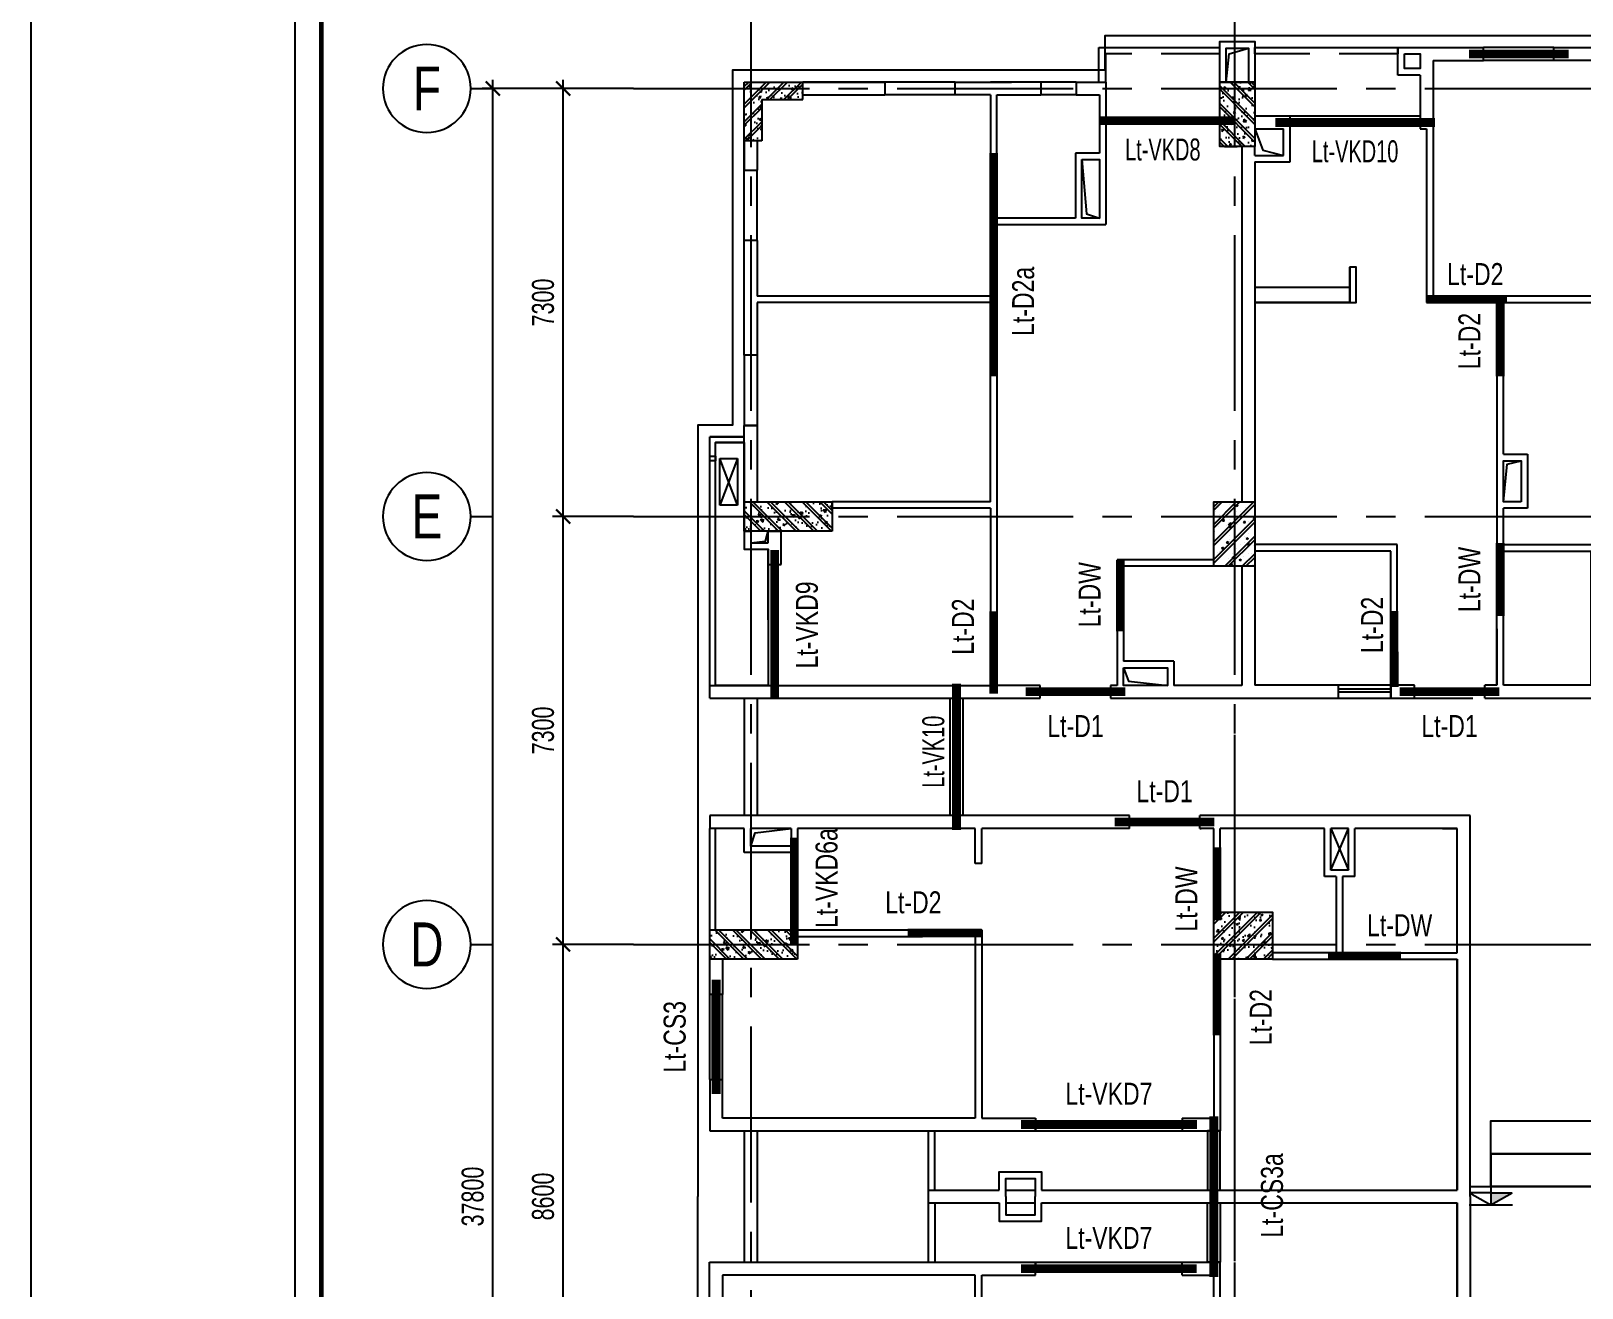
# Model space of a CAD drawing. Header units: millimetres. Extents: x 0 to 132458, y 0 to 365310.
# Drawn here: x 0 to 26457, y 138087 to 159528 of the extents above; entities that cross this region are included whole.
import ezdxf
from ezdxf.enums import TextEntityAlignment as Align

# ---------------------------------------------------------------- set-up
doc = ezdxf.new("R2010")
doc.units = ezdxf.units.MM
doc.header["$LTSCALE"] = 400
doc.header["$PDSIZE"] = -2
doc.linetypes.add('CENTER2', pattern=[1.125, 0.75, -0.125, 0.125, -0.125])
doc.linetypes.add('HIDDEN', pattern=[0.375, 0.25, -0.125])
doc.layers.get('0').update_dxf_attribs({"lineweight": 5})
doc.layers.get('Defpoints').update_dxf_attribs({"color": 2})
doc.layers.add('02.CDC.DIM', color=1, linetype='Continuous', lineweight=20)
for name, color, linetype in [('CDC-KHUNGTEN', 9, 'Continuous'), ('CDC.01.AXIS', 160, 'CENTER2'), ('CDC.02.DIM', 1, 'Continuous'), ('CDC.03.BORDER', 3, 'Continuous'), ('CDC.04.HIDDEN', 8, 'HIDDEN'), ('CDC.06.TEXT', 2, 'Continuous'), ('CDC.09.COLUMN', 4, 'Continuous'), ('CDC.10.HATCH', 9, 'Continuous'), ('CDC.11.NOTE', 8, 'Continuous'), ('CDC.12.PILE', 7, 'Continuous'), ('KCS_LANH_TO', 3, 'Continuous')]:
    doc.layers.add(name, color=color, linetype=linetype)
doc.styles.add('BIGTEXT', font='arial.ttf', dxfattribs={"width": 0.8})
doc.styles.add('KCS_SMTEXT', font='arial.ttf', dxfattribs={"width": 0.7})
doc.dimstyles.new('KCS_DIM150', dxfattribs={"dimscale": 150, "dimtxt": 2.5, "dimasz": 1.6, "dimexe": 1.2, "dimexo": 0, "dimgap": 1, "dimtad": 1, "dimdec": 0, "dimzin": 0, "dimdsep": 46, "dimtxsty": 'KCS_SMTEXT', "dimblk": 'ARCHTICK', "dimcen": 0, "dimdle": 1, "dimclrd": 256, "dimclre": 256, "dimclrt": 2, "dimadec": 0, "dimazin": 0, "dimtfac": 1, "dimtdec": 0, "dimtix": 1, "dimtmove": 2, "dimatfit": 3, "dimfxl": 1, "dimtolj": 1, "dimtzin": 0, "dimarcsym": 0})

# ---------------------------------------------------------------- blocks, each defined once
blk = doc.blocks.new('c1')
at = {"layer": 'CDC.10.HATCH'}
h = blk.add_hatch(dxfattribs=at)
h.set_pattern_fill('CHAU-01', color=256, scale=50, angle=270, style=0, pattern_type=2)
h.set_pattern_definition([(320, (0, 0), (-31.376067, -358.63009), [37.5, -412.5]), (265, (0, 0), (376.09607, 69.37567), [30, -330]), (10.4514, (-2.6, -29.9), (344.71977, -289.25469), [31.870095, -350.571056]), (316.1842, (100, -2e-14), (-82.75951, -533.62052), [56.25, -618.75]), (6.6356, (93.1, -44.47), (487.05894, -467.33135), [47.80514, -525.8565]), (261.1842, (100, -2e-14), (487.0593, -467.33097), [45, -495]), (291, (75, -50), (-201.309445, -298.453526), [37.5, -412.5]), (236, (75, -50), (362.57502, -121.657666), [30, -330]), (341.4514, (58.22, -74.87), (161.26525, -420.111314), [31.870095, -350.571056]), (307.5, (0, 0), (166.446927, -6.079928), [0, -326, 0, -335, 0, -331.25]), (277.5, (0, 0), (197.205856, -131.534769), [0, -191, 0, -318.5, 0, -126.25]), (237.5, (2e-14, 111.5), (-11.277436, -266.911218), [0, -125, 0, -390, 0, -517.5]), (227.5, (3e-14, 161.5), (50.05249, -291.593085), [0, -162.5, 0, -259, 0, -367.5]), (315, (0, 0), (150.26019, 150.26019), []), (315, (61.25, -1e-14), (150.26019, 150.26019), [])])
h.paths.add_polyline_path([(1749356, 307321), (1748756, 307321), (1748756, 306221), (1749356, 306221)])
at = {"layer": 'CDC.09.COLUMN', "ltscale": 2000, "elevation": 0}
blk.add_lwpolyline([(1749356, 307321), (1749356, 306221), (1748756, 306221), (1748756, 307321)], close=True, dxfattribs=at)
blk = doc.blocks.new('TANG DH')
at = {"layer": 'CDC.10.HATCH'}
h = blk.add_hatch(dxfattribs=at)
h.set_pattern_fill('CHAU-01', color=256, scale=50, style=0, pattern_type=2)
h.set_pattern_definition([(50, (-5e-10, -1e-10), (358.63009, -31.376067), [37.5, -412.5]), (355, (-5e-10, -1e-10), (-69.37567, 376.09607), [30, -330]), (100.4514, (29.9, -2.6), (289.25469, 344.71977), [31.870095, -350.571056]), (46.1842, (-5e-10, 100), (533.62052, -82.75951), [56.25, -618.75]), (96.6356, (44.47, 93.1), (467.33135, 487.05894), [47.80514, -525.8565]), (351.1842, (-5e-10, 100), (467.33097, 487.0593), [45, -495]), (21, (50, 75), (298.453526, -201.309445), [37.5, -412.5]), (326, (50, 75), (121.657666, 362.57502), [30, -330]), (71.4514, (74.87, 58.22), (420.111314, 161.26525), [31.870095, -350.571056]), (37.5, (-5e-10, -1e-10), (6.079928, 166.446927), [0, -326, 0, -335, 0, -331.25]), (7.5, (-5e-10, -1e-10), (131.534769, 197.205856), [0, -191, 0, -318.5, 0, -126.25]), (327.5, (-111.5, -1e-10), (266.911218, -11.277436), [0, -125, 0, -390, 0, -517.5]), (317.5, (-161.5, -1e-10), (291.593085, 50.05249), [0, -162.5, 0, -259, 0, -367.5]), (45, (-5e-10, -1e-10), (-150.26019, 150.26019), []), (45, (-5e-10, 61.25), (-150.26019, 150.26019), [])])
h.paths.add_polyline_path([(1739263, 299860), (1739963, 299860), (1739963, 300050), (1739073, 300050), (1739073, 299160), (1739263, 299160)])
h.paths.add_polyline_path([(1739073, 300050), (1738963, 300050), (1738963, 299160), (1739073, 299160)])
h.paths.add_polyline_path([(1739073, 300160), (1738963, 300160), (1738963, 300050), (1739073, 300050)])
h.paths.add_polyline_path([(1739963, 300160), (1739073, 300160), (1739073, 300050), (1739963, 300050)])
h = blk.add_hatch(dxfattribs=at)
h.set_pattern_fill('CHAU-01', color=256, scale=50, style=0, pattern_type=2)
h.set_pattern_definition([(310, (-5e-10, 562300.72), (358.63009, 31.376067), [37.5, -412.5]), (5, (-5e-10, 562300.72), (-69.37567, -376.09607), [30, -330]), (259.5486, (29.9, 562303.34), (289.25469, -344.71977), [31.870095, -350.571056]), (313.8158, (-5e-10, 562200.7), (533.62052, 82.75951), [56.25, -618.75]), (263.3644, (44.47, 562207.6), (467.33135, -487.05894), [47.80514, -525.8565]), (8.8158, (-5e-10, 562200.7), (467.33097, -487.0593), [45, -495]), (339, (50, 562225.72), (298.453526, 201.309445), [37.5, -412.5]), (34, (50, 562225.72), (121.657666, -362.57502), [30, -330]), (288.5486, (74.87, 562242.5), (420.111314, -161.26525), [31.870095, -350.571056]), (322.5, (-5e-10, 562300.72), (6.079928, -166.446927), [0, -326, 0, -335, 0, -331.25]), (352.5, (-5e-10, 562300.72), (131.534769, -197.205856), [0, -191, 0, -318.5, 0, -126.25]), (32.5, (-111.5, 562300.72), (266.911218, 11.277436), [0, -125, 0, -390, 0, -517.5]), (42.5, (-161.5, 562300.72), (291.593085, -50.05249), [0, -162.5, 0, -259, 0, -367.5]), (315, (-5e-10, 562300.72), (-150.26019, -150.26019), []), (315, (-5e-10, 562239.47), (-150.26019, -150.26019), [])])
h.paths.add_polyline_path([(1739073, 292501), (1738963, 292501), (1738963, 292750), (1739073, 292750)])
h.paths.add_polyline_path([(1739073, 292750), (1738963, 292750), (1738963, 293000), (1739073, 293000)])
h.paths.add_polyline_path([(1740463, 292750), (1739073, 292750), (1739073, 293000), (1740463, 293000)])
h.paths.add_polyline_path([(1740463, 292501), (1739073, 292501), (1739073, 292750), (1740463, 292750)])
h = blk.add_hatch(dxfattribs=at)
h.set_pattern_fill('CHAU-01', color=256, scale=50, style=0, pattern_type=2)
h.set_pattern_definition([(50, (300, -1e-10), (358.63009, -31.376067), [37.5, -412.5]), (355, (300, -1e-10), (-69.37567, 376.09607), [30, -330]), (100.4514, (329.9, -2.6), (289.25469, 344.71977), [31.870095, -350.571056]), (46.1842, (300, 100), (533.62052, -82.75951), [56.25, -618.75]), (96.6356, (344.47, 93.1), (467.33135, 487.05894), [47.80514, -525.8565]), (351.1842, (300, 100), (467.33097, 487.0593), [45, -495]), (21, (350, 75), (298.453526, -201.309445), [37.5, -412.5]), (326, (350, 75), (121.657666, 362.57502), [30, -330]), (71.4514, (374.87, 58.22), (420.111314, 161.26525), [31.870095, -350.571056]), (37.5, (300, -1e-10), (6.079928, 166.446927), [0, -326, 0, -335, 0, -331.25]), (7.5, (300, -1e-10), (131.534769, 197.205856), [0, -191, 0, -318.5, 0, -126.25]), (327.5, (188.5, -1e-10), (266.911218, -11.277436), [0, -125, 0, -390, 0, -517.5]), (317.5, (138.5, -1e-10), (291.593085, 50.05249), [0, -162.5, 0, -259, 0, -367.5]), (45, (300, -1e-10), (-150.26019, 150.26019), []), (45, (300, 61.25), (-150.26019, 150.26019), [])])
h.paths.add_polyline_path([(1747973, 285450), (1747358, 285450), (1747358, 285200), (1747973, 285200)])
h.paths.add_polyline_path([(1747358, 285450), (1746973, 285450), (1746973, 285200), (1747358, 285200)])
h.paths.add_polyline_path([(1747358, 286000), (1746973, 286000), (1746973, 285450), (1747358, 285450)])
h.paths.add_polyline_path([(1747973, 286000), (1747358, 286000), (1747358, 285450), (1747973, 285450)])
h = blk.add_hatch(dxfattribs=at)
h.set_pattern_fill('CHAU-01', color=256, scale=50, style=0, pattern_type=2)
h.set_pattern_definition([(310, (-590.04, 555000.72), (358.63009, 31.376067), [37.5, -412.5]), (5, (-590.04, 555000.72), (-69.37567, -376.09607), [30, -330]), (259.5486, (-560.16, 555003.34), (289.25469, -344.71977), [31.870095, -350.571056]), (313.8158, (-590.04, 554900.7), (533.62052, 82.75951), [56.25, -618.75]), (263.3644, (-545.57, 554907.6), (467.33135, -487.05894), [47.80514, -525.8565]), (8.8158, (-590.04, 554900.7), (467.33097, -487.0593), [45, -495]), (339, (-540.04, 554925.72), (298.453526, 201.309445), [37.5, -412.5]), (34, (-540.04, 554925.72), (121.657666, -362.57502), [30, -330]), (288.5486, (-515.17, 554942.5), (420.111314, -161.26525), [31.870095, -350.571056]), (322.5, (-590.04, 555000.72), (6.079928, -166.446927), [0, -326, 0, -335, 0, -331.25]), (352.5, (-590.04, 555000.72), (131.534769, -197.205856), [0, -191, 0, -318.5, 0, -126.25]), (32.5, (-701.54, 555000.72), (266.911218, 11.277436), [0, -125, 0, -390, 0, -517.5]), (42.5, (-751.54, 555000.72), (291.593085, -50.05249), [0, -162.5, 0, -259, 0, -367.5]), (315, (-590.04, 555000.72), (-150.26019, -150.26019), []), (315, (-590.04, 554939.47), (-150.26019, -150.26019), [])])
h.paths.add_polyline_path([(1738483, 285201), (1738373, 285201), (1738373, 285450), (1738483, 285450)])
h.paths.add_polyline_path([(1738483, 285450), (1738373, 285450), (1738373, 285700), (1738483, 285700)])
h.paths.add_polyline_path([(1739873, 285450), (1738483, 285450), (1738483, 285700), (1739873, 285700)])
h.paths.add_polyline_path([(1739873, 285201), (1738483, 285201), (1738483, 285450), (1739873, 285450)])
at = {"layer": 'CDC.09.COLUMN', "ltscale": 2000}
for p, q in [((1738963, 299160), (1738963, 300160)), ((1738963, 300160), (1739963, 300160)), ((1739963, 299860), (1739963, 300160)), ((1739263, 299860), (1739263, 299160)), ((1739263, 299860), (1739963, 299860)), ((1739263, 299160), (1738963, 299160))]:
    blk.add_line(p, q, dxfattribs=at)
for points in [[(1740463, 292501), (1738963, 292501), (1738963, 293000), (1740463, 293000)], [(1747672, 293000), (1747672, 291900), (1746972, 291900), (1746972, 293000)], [(1747973, 285200), (1746973, 285200), (1746973, 286000), (1747973, 286000)], [(1739873, 285200), (1738373, 285200), (1738373, 285700), (1739873, 285700)]]:
    blk.add_lwpolyline(points, close=True, dxfattribs=at)
at = {"layer": 'CDC.10.HATCH'}
for p, q in [((1746972, 292856), (1747117, 293000)), ((1746972, 292555), (1747418, 293000)), ((1746972, 292917), (1747056, 293000)), ((1746972, 292616), (1747356, 293000)), ((1746972, 292316), (1747657, 293000)), ((1746972, 292255), (1747672, 292955)), ((1747005, 292997), (1747005, 292997)), ((1747005, 292932), (1747005, 292932)), ((1747059, 292910), (1747059, 292910)), ((1747247, 292950), (1747247, 292950)), ((1747321, 292974), (1747321, 292974)), ((1747326, 292898), (1747326, 292898)), ((1747347, 292937), (1747382, 292950)), ((1747347, 292937), (1747372, 292920)), ((1747372, 292919), (1747383, 292949)), ((1747446, 292991), (1747446, 292991)), ((1747512, 292900), (1747512, 292900)), ((1747539, 293000), (1747539, 293000)), ((1747593, 292887), (1747593, 292887)), ((1747658, 292890), (1747658, 292890)), ((1746972, 292015), (1747672, 292715)), ((1746972, 291954), (1747672, 292654)), ((1746993, 292664), (1746993, 292664)), ((1746999, 292831), (1746999, 292831)), ((1747075, 292790), (1747075, 292790)), ((1747119, 292676), (1747143, 292705)), ((1747119, 292676), (1747149, 292674)), ((1747149, 292672), (1747143, 292704)), ((1747164, 292843), (1747164, 292843)), ((1747189, 292777), (1747189, 292777)), ((1747222, 292608), (1747261, 292649)), ((1747226, 292644), (1747226, 292644)), ((1747246, 292696), (1747246, 292696)), ((1747252, 292863), (1747252, 292863)), ((1747266, 292600), (1747261, 292647)), ((1747266, 292615), (1747266, 292615)), ((1747314, 292793), (1747314, 292793)), ((1747367, 292840), (1747367, 292840)), ((1747372, 292621), (1747372, 292621)), ((1747431, 292831), (1747431, 292831)), ((1747477, 292645), (1747501, 292674)), ((1747477, 292645), (1747507, 292642)), ((1747493, 292633), (1747493, 292633)), ((1747507, 292641), (1747502, 292672)), ((1747504, 292818), (1747504, 292818)), ((1747505, 292734), (1747505, 292734)), ((1747558, 292665), (1747558, 292665)), ((1747646, 292735), (1747672, 292746)), ((1747646, 292735), (1747671, 292719)), ((1747671, 292717), (1747672, 292722)), ((1746975, 292565), (1746975, 292565)), ((1746987, 292498), (1746987, 292498)), ((1747051, 292399), (1747051, 292399)), ((1747058, 292580), (1747058, 292580)), ((1747129, 292389), (1747129, 292389)), ((1747158, 291900), (1747672, 292415)), ((1747183, 292596), (1747183, 292596)), ((1747219, 291900), (1747672, 292354)), ((1747222, 292608), (1747266, 292601)), ((1747226, 292574), (1747261, 292588)), ((1747226, 292574), (1747251, 292557)), ((1747234, 292364), (1747234, 292364)), ((1747240, 292530), (1747240, 292530)), ((1747241, 292424), (1747241, 292424)), ((1747251, 292556), (1747261, 292586)), ((1747396, 292377), (1747396, 292377)), ((1747493, 292401), (1747493, 292401)), ((1747499, 292568), (1747499, 292568)), ((1747524, 292373), (1747559, 292386)), ((1747524, 292373), (1747549, 292356)), ((1747537, 292367), (1747537, 292367)), ((1747549, 292355), (1747559, 292385)), ((1747556, 292465), (1747556, 292465)), ((1747663, 292366), (1747663, 292366)), ((1746975, 292165), (1746975, 292165)), ((1746981, 292332), (1746981, 292332)), ((1747029, 292135), (1747029, 292135)), ((1747074, 292157), (1747074, 292157)), ((1747104, 292212), (1747139, 292225)), ((1747104, 292212), (1747129, 292195)), ((1747109, 292227), (1747109, 292227)), ((1747129, 292193), (1747139, 292224)), ((1747188, 292300), (1747212, 292329)), ((1747188, 292300), (1747218, 292298)), ((1747218, 292296), (1747212, 292327)), ((1747228, 292197), (1747228, 292197)), ((1747234, 292322), (1747234, 292322)), ((1747246, 292317), (1747246, 292317)), ((1747296, 292123), (1747296, 292123)), ((1747365, 292207), (1747365, 292207)), ((1747418, 292087), (1747418, 292087)), ((1747425, 292268), (1747425, 292268)), ((1747458, 291900), (1747672, 292114)), ((1747487, 292235), (1747487, 292235)), ((1747501, 292310), (1747501, 292310)), ((1747547, 292269), (1747571, 292297)), ((1747547, 292269), (1747577, 292266)), ((1747550, 292285), (1747550, 292285)), ((1747563, 292112), (1747563, 292112)), ((1747577, 292265), (1747571, 292296)), ((1747608, 292112), (1747608, 292112)), ((1747657, 292257), (1747657, 292257)), ((1746973, 291932), (1746973, 291932)), ((1746977, 292029), (1746977, 292029)), ((1747221, 292031), (1747221, 292031)), ((1747257, 291924), (1747282, 291953)), ((1747257, 291924), (1747287, 291921)), ((1747265, 291982), (1747265, 291982)), ((1747288, 291920), (1747282, 291951)), ((1747288, 292038), (1747327, 292079)), ((1747288, 292038), (1747332, 292031)), ((1747293, 292071), (1747293, 292071)), ((1747333, 292030), (1747327, 292078)), ((1747402, 292010), (1747437, 292024)), ((1747402, 292010), (1747427, 291993)), ((1747428, 291992), (1747438, 292022)), ((1747475, 291902), (1747475, 291902)), ((1747476, 291915), (1747476, 291915)), ((1747481, 292068), (1747481, 292068)), ((1747520, 291900), (1747672, 292053)), ((1747556, 292032), (1747556, 292032)), ((1747623, 291900), (1747640, 291921)), ((1747644, 291900), (1747640, 291920))]:
    blk.add_line(p, q, dxfattribs=at)
blk.add_blockref('c1', (-1683, -7161), dxfattribs=at)
blk = doc.blocks.new('cot dh')
at = {"layer": 'CDC.01.AXIS'}
blk.add_hatch(color=256, dxfattribs=at).paths.add_polyline_path([(5415882, 568534), (5415882, 568329), (5416246, 568534)])
at = {"layer": 'CDC.03.BORDER'}
for p, q in [((5415882, 569202), (5415882, 568534)), ((5415512, 568641), (5417919, 568641)), ((5415512, 568329), (5416250, 568329)), ((5415882, 568534), (5415518, 568534)), ((5415518, 568534), (5415882, 568329)), ((5415882, 568534), (5416246, 568534)), ((5415882, 568329), (5416246, 568534)), ((5415882, 568534), (5415882, 568329))]:
    blk.add_line(p, q, dxfattribs=at)
for points in [[(5417919, 569202), (5415882, 569202), (5415882, 569764), (5417919, 569764)], [(5417919, 568641), (5415882, 568641), (5415882, 569202), (5417919, 569202)]]:
    blk.add_lwpolyline(points, close=True, dxfattribs=at)
blk = doc.blocks.new('gtr')
at = {"ltscale": 10}
for points in [[(5360210, 783951), (5360430, 783951), (5360430, 784961), (5360210, 784961)], [(5360210, 783951), (5360430, 783951), (5360430, 784961), (5360210, 784961)], [(5360320, 783951), (5360366, 783951), (5360366, 784961), (5360320, 784961)]]:
    blk.add_lwpolyline(points, close=True, dxfattribs=at)
at = {"layer": 'CDC.03.BORDER', "ltscale": 10}
for p, q in [((5358880, 790341), (5351720, 790341)), ((5351720, 790341), (5351720, 790121)), ((5358880, 790121), (5358880, 790341)), ((5360080, 790121), (5360080, 790341)), ((5364690, 790341), (5360080, 790341)), ((5360080, 790121), (5360080, 790341)), ((5364690, 783841), (5364690, 790341)), ((5352310, 790121), (5351720, 790121)), ((5352310, 789711), (5352310, 790121)), ((5353110, 790121), (5352420, 790121)), ((5352420, 789821), (5352420, 790121)), ((5353110, 790121), (5353110, 789821)), ((5356250, 790121), (5353220, 790121)), ((5353220, 790121), (5353220, 789711)), ((5356250, 790121), (5356070, 790121)), ((5356250, 789521), (5356250, 790121)), ((5358880, 790121), (5356360, 790121)), ((5356360, 789521), (5356360, 790121)), ((5356360, 789521), (5356360, 790121)), ((5358880, 790121), (5358650, 790121)), ((5360320, 790121), (5360080, 790121)), ((5360080, 790121), (5360104, 790121)), ((5360320, 789551), (5360320, 790121)), ((5360430, 789551), (5360430, 790121)), ((5362208, 790121), (5360430, 790121)), ((5360430, 789631), (5360430, 790121)), ((5362208, 790121), (5361420, 790121)), ((5362208, 789301), (5362208, 790121)), ((5362618, 790121), (5362318, 790121)), ((5362618, 790121), (5362318, 790121)), ((5362318, 789411), (5362318, 790121)), ((5362618, 789411), (5362618, 790121)), ((5364470, 790121), (5362727, 790121)), ((5362728, 789301), (5362728, 790121)), ((5364470, 790121), (5364220, 790121)), ((5364220, 790121), (5364470, 790121)), ((5364470, 789891), (5364470, 790121)), ((5364470, 788001), (5364470, 790121)), ((5353110, 789821), (5352420, 789821)), ((5353220, 789711), (5352310, 789711)), ((5356360, 789521), (5356250, 789521)), ((5360430, 789551), (5360320, 789551)), ((5362618, 789411), (5362618, 789721)), ((5362405, 789301), (5362208, 789301)), ((5362618, 789411), (5362318, 789411)), ((5362405, 789301), (5362405, 788001)), ((5362728, 789301), (5362515, 789301)), ((5362515, 789301), (5362515, 787891)), ((5364470, 788001), (5364470, 789221)), ((5353220, 788391), (5355349, 788391)), ((5353220, 788281), (5353220, 788391)), ((5353220, 788281), (5355349, 788281)), ((5355349, 788281), (5355349, 788391)), ((5356249, 788391), (5356360, 788391)), ((5356249, 788273), (5356249, 788391)), ((5356250, 788281), (5356250, 785181)), ((5356360, 788391), (5356360, 785181)), ((5351720, 787291), (5351720, 787891)), ((5351940, 787891), (5351940, 787291)), ((5362405, 788001), (5361320, 788001)), ((5361320, 787891), (5362515, 787891)), ((5363265, 788001), (5364470, 788001)), ((5363265, 788001), (5363265, 787891)), ((5363265, 787891), (5364470, 787891)), ((5364470, 783951), (5364470, 787891)), ((5364470, 787891), (5364470, 783951)), ((5364470, 787883), (5364470, 783951)), ((5364470, 783951), (5364470, 787741)), ((5364470, 787741), (5364470, 783951)), ((5364470, 787733), (5364470, 783951)), ((5351940, 787291), (5351720, 787291)), ((5351940, 787291), (5351720, 787291)), ((5360320, 786841), (5360320, 785181)), ((5360430, 786841), (5360320, 786841)), ((5360430, 786841), (5360430, 784961)), ((5351720, 785841), (5351720, 784961)), ((5351720, 785841), (5351940, 785841)), ((5351940, 785181), (5351940, 785841)), ((5356250, 785181), (5351940, 785181)), ((5356360, 785181), (5357280, 785181)), ((5357280, 785181), (5357280, 784961)), ((5357280, 784961), (5357280, 785071)), ((5359780, 785181), (5359780, 784961)), ((5359780, 785181), (5360320, 785181)), ((5351720, 784961), (5357280, 784961)), ((5359780, 784961), (5360430, 784961)), ((5355450, 783951), (5356660, 783951)), ((5355450, 783841), (5355450, 783951)), ((5356770, 783951), (5357270, 783951)), ((5357380, 783951), (5364470, 783951))]:
    blk.add_line(p, q, dxfattribs=at)
at = {"layer": 'CDC.03.BORDER'}
for p, q in [((5351720, 788391), (5351720, 790121)), ((5351820, 788391), (5351820, 790121)), ((5355450, 783951), (5355450, 784961)), ((5355560, 783951), (5355560, 784961))]:
    blk.add_line(p, q, dxfattribs=at)
at = {"layer": 'CDC.03.BORDER', "ltscale": 10}
for points in [[(5360430, 788801), (5360320, 788801), (5360320, 788591), (5360430, 788591)], [(5360430, 787741), (5360320, 787741), (5360320, 787891), (5360430, 787891)]]:
    blk.add_lwpolyline(points, close=True, dxfattribs=at)
for points in [[(5356660, 783951), (5356660, 784263), (5357380, 784263), (5357380, 783951)], [(5356770, 783841), (5356770, 784153), (5357270, 784153), (5357270, 783841)]]:
    blk.add_lwpolyline(points, dxfattribs=at)
at = {"layer": 'CDC.04.HIDDEN', "ltscale": 10}
for p, q in [((5362318, 790121), (5362618, 789411)), ((5362318, 789411), (5362618, 790121))]:
    blk.add_line(p, q, dxfattribs=at)
at = {"layer": 'CDC.10.HATCH', "ltscale": 10}
for p, q in [((5353110, 788391), (5353110, 788391)), ((5357280, 784961), (5359780, 784961))]:
    blk.add_line(p, q, dxfattribs=at)
blk.add_lwpolyline([(5352420, 789821), (5352498, 790048), (5353110, 790121)], dxfattribs=at)
at = {"layer": 'CDC.12.PILE'}
for p, q in [((5351720, 785841), (5351720, 787291)), ((5351770, 785841), (5351770, 787291)), ((5351890, 785841), (5351890, 787291)), ((5351940, 785841), (5351940, 787291))]:
    blk.add_line(p, q, dxfattribs=at)
blk = doc.blocks.new('A$C4B5D719C')
at = {"layer": 'CDC.04.HIDDEN', "ltscale": 100}
for p, q in [((0, 0), (800, 300)), ((800, 0), (0, 300))]:
    blk.add_line(p, q, dxfattribs=at)
blk.add_lwpolyline([(800, 0), (800, 300), (0, 300), (0, 0)], close=True, dxfattribs=at)
blk = doc.blocks.new('can a4 new')
at = {"ltscale": 10}
blk.add_line((5297374, 881127), (5297964, 881127), dxfattribs=at)
at = {"layer": 'CDC.03.BORDER'}
for p, q in [((5304014, 887767), (5306074, 887767)), ((5297374, 876887), (5297374, 881127)), ((5297474, 876887), (5297474, 879797))]:
    blk.add_line(p, q, dxfattribs=at)
at = {"layer": 'CDC.03.BORDER', "ltscale": 10}
for p, q in [((5300364, 887177), (5298964, 887177)), ((5298964, 887177), (5300364, 887177)), ((5298964, 886957), (5298964, 887177)), ((5300364, 887177), (5300364, 886957)), ((5303024, 887177), (5302164, 887177)), ((5302164, 887177), (5302524, 887177)), ((5303024, 887177), (5303024, 886957)), ((5303624, 887177), (5304134, 887177)), ((5303624, 887177), (5303624, 886957)), ((5304134, 887177), (5304134, 884747)), ((5298964, 886957), (5300364, 886957)), ((5302164, 886957), (5302164, 885717)), ((5302274, 885717), (5302274, 886957)), ((5302274, 886767), (5302274, 886957)), ((5302274, 886957), (5303024, 886957)), ((5303624, 886957), (5304024, 886957)), ((5304024, 886957), (5304024, 885967)), ((5297964, 885677), (5297964, 886177)), ((5297964, 886177), (5297964, 885677)), ((5298184, 886177), (5297964, 886177)), ((5298184, 886177), (5298184, 885677)), ((5306454, 886077), (5306454, 880018)), ((5303614, 885967), (5303614, 884857)), ((5304024, 885967), (5303614, 885967)), ((5297964, 885677), (5298184, 885677)), ((5302164, 885717), (5302274, 885717)), ((5302274, 884967), (5302164, 884967)), ((5302164, 884967), (5302164, 884537)), ((5302274, 884857), (5302274, 884967)), ((5303614, 884857), (5302274, 884857)), ((5302274, 884747), (5302274, 884537)), ((5302274, 884747), (5304134, 884747)), ((5297964, 882517), (5297964, 884477)), ((5298184, 884477), (5297964, 884477)), ((5298184, 884477), (5298184, 883527)), ((5302164, 884537), (5302274, 884537)), ((5302164, 883527), (5298184, 883527)), ((5302164, 883417), (5298184, 883417)), ((5298184, 883417), (5298184, 882517)), ((5302164, 883637), (5302164, 883527)), ((5302164, 883637), (5302274, 883637)), ((5302164, 883417), (5302164, 883307)), ((5302274, 883637), (5302274, 883307)), ((5302164, 883307), (5302274, 883307)), ((5302164, 883307), (5302274, 883307)), ((5298184, 882877), (5298184, 882517)), ((5298184, 882517), (5297964, 882517)), ((5298184, 882517), (5297964, 882517)), ((5298184, 882517), (5297964, 882517)), ((5302164, 882407), (5302274, 882407)), ((5302164, 880017), (5302164, 882407)), ((5302274, 882407), (5302274, 877897)), ((5302274, 882407), (5302274, 877897)), ((5297964, 880017), (5297964, 881317)), ((5298184, 881317), (5297964, 881317)), ((5298184, 881317), (5297964, 881317)), ((5298184, 881317), (5298184, 880017)), ((5302164, 880017), (5299464, 880017)), ((5302164, 880017), (5299464, 880017)), ((5299464, 879907), (5299464, 880017)), ((5302164, 879907), (5299464, 879907)), ((5302164, 879907), (5302164, 877897)), ((5297964, 879518), (5297964, 879208)), ((5297964, 879518), (5298074, 879518)), ((5298074, 879518), (5298074, 879318)), ((5298374, 879518), (5298594, 879518)), ((5298374, 879318), (5298374, 879518)), ((5298594, 878947), (5298594, 879518)), ((5297964, 879208), (5298374, 879208)), ((5298074, 879318), (5298374, 879318)), ((5298374, 878947), (5298374, 879208)), ((5298374, 878947), (5298594, 878947)), ((5304324, 879028), (5304324, 878808)), ((5305973, 879028), (5304324, 879028)), ((5304434, 878918), (5304434, 878808)), ((5305973, 878918), (5304434, 878918)), ((5306454, 878918), (5306454, 876887)), ((5304434, 878808), (5304324, 878808)), ((5304434, 878808), (5304434, 878808)), ((5302164, 877897), (5302274, 877897)), ((5304324, 878058), (5304324, 876887)), ((5304324, 878058), (5304434, 878058)), ((5304434, 878058), (5304434, 877297)), ((5305294, 877297), (5304434, 877297)), ((5305294, 877297), (5305294, 876887)), ((5297374, 876667), (5297374, 876887)), ((5297374, 876887), (5302164, 876887)), ((5302164, 876997), (5302164, 876887)), ((5302164, 876997), (5302274, 876997)), ((5302164, 876997), (5302274, 876997)), ((5302274, 876997), (5302274, 876887)), ((5302274, 876997), (5302274, 876887)), ((5303014, 876887), (5302274, 876887)), ((5303014, 876667), (5303014, 876887)), ((5304214, 876887), (5304214, 876667)), ((5304324, 876887), (5304214, 876887)), ((5306454, 876887), (5305294, 876887)), ((5304214, 876667), (5306674, 876667))]:
    blk.add_line(p, q, dxfattribs=at)
at = {"layer": 'CDC.03.BORDER', "color": 8}
for p, q in [((5301564, 887177), (5300364, 887177)), ((5303624, 887177), (5303024, 887177)), ((5301564, 886957), (5300364, 886957)), ((5303624, 886957), (5303024, 886957)), ((5297964, 884477), (5297964, 885677)), ((5298184, 884477), (5298184, 885677)), ((5297964, 882517), (5297964, 881317)), ((5298184, 882517), (5298184, 881317))]:
    blk.add_line(p, q, dxfattribs=at)
at = {"layer": 'CDC.03.BORDER', "ltscale": 10}
for points in [[(5306074, 887177), (5306074, 887597), (5306074, 887597), (5306074, 887868), (5306674, 887868), (5306674, 887598), (5306674, 887598), (5306674, 887177)], [(5306184, 887177), (5306184, 887597), (5306184, 887757), (5306564, 887758), (5306564, 887598), (5306564, 887177)], [(5303724, 885857), (5304024, 885857), (5304024, 884857), (5303724, 884857)], [(5304434, 877187), (5305184, 877187), (5305184, 876887), (5304434, 876887)]]:
    blk.add_lwpolyline(points, close=True, dxfattribs=at)
for points in [[(5298964, 887177), (5300364, 887177)], [(5302164, 886957), (5301564, 886957), (5301564, 887177), (5302164, 887177), (5302164, 887177)], [(5297964, 886177), (5297964, 885677)], [(5297964, 882517), (5297964, 882517)], [(5297964, 881317), (5298184, 881317)], [(5304324, 878808), (5304324, 878808)], [(5297374, 876667), (5303014, 876667)]]:
    blk.add_lwpolyline(points, dxfattribs=at)
at = {"layer": 'CDC.04.HIDDEN', "ltscale": 10}
for p, q in [((5304014, 887177), (5304014, 887767)), ((5297964, 881127), (5297374, 881127)), ((5297964, 881027), (5297474, 881027))]:
    blk.add_line(p, q, dxfattribs=at)
for points in [[(5304014, 887177), (5304014, 887767), (5306074, 887767)], [(5306074, 887657), (5304124, 887657), (5304124, 887177)]]:
    blk.add_lwpolyline(points, dxfattribs=at)
blk.add_lwpolyline([(5297474, 880717), (5297374, 880717), (5297374, 880797), (5297474, 880797)], close=True, dxfattribs=at)
at = {"layer": 'CDC.10.HATCH', "ltscale": 10}
blk.add_line((5298374, 878007, 0), (5298374, 878947, 0), dxfattribs=at)
for points in [[(5306184, 887177), (5306238, 887656), (5306564, 887758)], [(5303724, 885857), (5303800, 884927), (5304024, 884857)], [(5298074, 879318), (5298328, 879345), (5298374, 879518)], [(5304434, 877187), (5304520, 876959), (5305184, 876887)]]:
    blk.add_lwpolyline(points, dxfattribs=at)
blk.add_lwpolyline([(5298374, 876887), (5297474, 876887), (5297474, 881027), (5297964, 881027), (5297964, 879208), (5298374, 879208)], close=True, dxfattribs=at)
at = {"layer": 'CDC.04.HIDDEN', "ltscale": 10, "xscale": -1, "rotation": 90}
blk.add_blockref('A$C4B5D719C', (5297850, 880759), dxfattribs=at)
blk = doc.blocks.new('can A3-1')
at = {"ltscale": 10}
for p, q in [((5379856, 584508), (5379856, 583908)), ((5379966, 584508), (5379966, 583908)), ((5381056, 581328), (5381056, 581328))]:
    blk.add_line(p, q, dxfattribs=at)
at = {"layer": 'CDC.03.BORDER', "ltscale": 10}
for p, q in [((5378036, 591258), (5379656, 591258)), ((5379656, 591038), (5379656, 591258)), ((5380556, 591258), (5380956, 591258)), ((5380556, 591038), (5380556, 591258)), ((5380956, 591258), (5380956, 591038)), ((5382156, 591258), (5386136, 591258)), ((5382156, 591258), (5382586, 591258)), ((5382156, 591258), (5382156, 591038)), ((5379656, 591038), (5378236, 591038)), ((5378236, 588748), (5378236, 591038)), ((5380556, 591038), (5380556, 590818)), ((5380556, 590818), (5380666, 590818)), ((5380956, 591038), (5380666, 591038)), ((5380666, 591038), (5380666, 590818)), ((5382366, 591038), (5382156, 591038)), ((5382156, 591038), (5382176, 591038)), ((5382366, 591038), (5382366, 589608)), ((5382366, 590074), (5382366, 591038)), ((5382476, 591038), (5382476, 589608)), ((5383966, 591038), (5382476, 591038)), ((5383966, 588748), (5383966, 591038)), ((5384076, 588748), (5384076, 591038)), ((5385576, 591038), (5384076, 591038)), ((5385576, 590178), (5385576, 591038)), ((5386136, 591038), (5385686, 591038)), ((5385686, 590288), (5385686, 591038)), ((5385986, 590288), (5385986, 591038)), ((5385686, 590288), (5386136, 590288)), ((5380556, 589918), (5380556, 588748)), ((5380556, 589918), (5380666, 589918)), ((5380666, 589918), (5380666, 588638)), ((5382476, 589608), (5382366, 589608)), ((5385986, 589008), (5385986, 589388)), ((5380556, 588748), (5378236, 588748)), ((5382366, 585518), (5382366, 588858)), ((5382366, 588858), (5382476, 588858)), ((5382476, 588858), (5382476, 588748)), ((5382476, 588748), (5383966, 588748)), ((5384076, 588748), (5384296, 588748)), ((5384296, 588748), (5384296, 588638)), ((5385046, 588748), (5385786, 588748)), ((5385046, 588748), (5385046, 588638)), ((5378236, 582108), (5378236, 588638)), ((5380666, 588638), (5378236, 588638)), ((5382366, 588638), (5382366, 588638)), ((5382476, 588638), (5384296, 588638)), ((5382476, 588638), (5382476, 588018)), ((5385046, 588638), (5385786, 588638)), ((5382886, 588018), (5382476, 588018)), ((5382886, 587098), (5382886, 588018)), ((5386026, 582878), (5386026, 587908)), ((5386026, 582878), (5386026, 587498)), ((5382476, 587098), (5382476, 585518)), ((5382476, 587098), (5382886, 587098)), ((5382476, 585518), (5382366, 585518)), ((5381166, 581548), (5381166, 584508)), ((5381166, 584508), (5381386, 584508)), ((5381386, 584398), (5381386, 584508)), ((5382286, 584508), (5382366, 584508)), ((5382286, 584398), (5382286, 584508)), ((5382366, 584508), (5382366, 584618)), ((5382476, 584618), (5382366, 584618)), ((5382476, 584618), (5382476, 584508)), ((5382476, 584508), (5384716, 584508)), ((5384716, 584508), (5384716, 580158)), ((5381276, 580378), (5381276, 584398)), ((5381386, 584398), (5381276, 584398)), ((5384606, 584398), (5382286, 584398)), ((5384606, 584398), (5384606, 580378)), ((5386026, 581848), (5386026, 582768)), ((5386026, 581848), (5386026, 582768)), ((5378236, 582108), (5378836, 582108)), ((5378836, 582108), (5378836, 581328)), ((5378236, 581998), (5378726, 581998)), ((5378236, 581998), (5378236, 581848)), ((5378726, 581998), (5378726, 581548)), ((5378236, 581548), (5378726, 581548)), ((5378236, 581328), (5378236, 581548)), ((5381056, 581328), (5381056, 581548)), ((5381056, 581548), (5381166, 581548)), ((5378836, 581328), (5378236, 581328)), ((5381056, 580628), (5381056, 581328)), ((5381056, 581328), (5381056, 581328)), ((5381056, 580628), (5380676, 580628)), ((5380676, 580628), (5380676, 580158)), ((5381276, 580378), (5382136, 580378)), ((5382136, 580378), (5382136, 580158)), ((5384606, 580378), (5383336, 580378)), ((5383336, 580378), (5383336, 580158)), ((5380676, 580158), (5382136, 580158)), ((5383336, 580158), (5384716, 580158))]:
    blk.add_line(p, q, dxfattribs=at)
at = {"layer": 'CDC.03.BORDER'}
for p, q in [((5379236, 584508), (5378236, 584508)), ((5378236, 584245), (5379856, 584245)), ((5378236, 580158), (5381056, 580158))]:
    blk.add_line(p, q, dxfattribs=at)
at = {"layer": 'CDC.03.BORDER', "color": 8}
for p, q in [((5383336, 580378), (5382136, 580378)), ((5383336, 580158), (5382136, 580158))]:
    blk.add_line(p, q, dxfattribs=at)
at = {"layer": 'CDC.03.BORDER', "ltscale": 10}
for points in [[(5379656, 591258), (5380556, 591258), (5380556, 591038), (5379656, 591038)], [(5382776, 587908), (5382476, 587908), (5382476, 587208), (5382776, 587208)], [(5379856, 584508), (5379966, 584508), (5379966, 583908), (5379856, 583908)], [(5385836, 581848), (5386026, 581848), (5386026, 582048), (5385836, 582048)], [(5380786, 580268), (5381056, 580268), (5381056, 580518), (5380786, 580518)]]:
    blk.add_lwpolyline(points, close=True, dxfattribs=at)
for points in [[(5385786, 588748), (5385786, 589498), (5386026, 589498), (5386026, 590178), (5385576, 590178)], [(5385896, 589008), (5385896, 589388), (5386136, 589388)], [(5386026, 582768), (5385886, 582768), (5385886, 582878), (5386026, 582878)]]:
    blk.add_lwpolyline(points, dxfattribs=at)
at = {"layer": 'CDC.03.BORDER'}
blk.add_lwpolyline([(5378236, 584508), (5379856, 584508), (5379856, 584508), (5378236, 584508)], close=True, dxfattribs=at)
at = {"layer": 'CDC.04.HIDDEN', "ltscale": 10}
for p, q in [((5380956, 591258), (5382156, 591258)), ((5381056, 581328), (5378836, 581328)), ((5385836, 580858), (5384716, 580858)), ((5385836, 580748), (5384716, 580748))]:
    blk.add_line(p, q, dxfattribs=at)
blk.add_lwpolyline([(5380676, 580268), (5378236, 580268), (5378236, 580158), (5380676, 580158)], close=True, dxfattribs=at)
at = {"layer": 'CDC.10.HATCH', "ltscale": 10}
for p, q in [((5379926, 581328, 0), (5378836, 581328, 0)), ((5381056, 581328), (5378836, 581328))]:
    blk.add_line(p, q, dxfattribs=at)
blk.add_lwpolyline([(5379656, 591148), (5380556, 591148), (5380556, 591105), (5379656, 591105)], close=True, dxfattribs=at)
for points in [[(5385686, 590288), (5385780, 590964), (5385986, 591038)], [(5382476, 587908), (5382540, 587265), (5382776, 587208)], [(5386026, 582048), (5385997, 581900), (5385836, 581848)], [(5378236, 581548), (5378373, 581909), (5378726, 581998)]]:
    blk.add_lwpolyline(points, dxfattribs=at)
blk = doc.blocks.new('_ArchTick')
at = {"color": 0, "linetype": 'ByBlock', "const_width": 0.15}
blk.add_lwpolyline([(-0.5, -0.5), (0.5, 0.5)], dxfattribs=at)
blk = doc.blocks.new('*D164')
at = {"layer": 'CDC.02.DIM', "lineweight": -2, "ltscale": 10, "transparency": 16777216}
for p, q in [((10277, 143947), (8897, 143947)), ((9077, 135197), (9077, 144097)), ((10277, 135347), (8897, 135347))]:
    blk.add_line(p, q, dxfattribs=at)
at = {"layer": 'Defpoints', "color": 0, "ltscale": 10, "transparency": 16777216}
for p in [(9077, 143947), (10277, 143947), (10277, 135347)]:
    blk.add_point(p, dxfattribs=at)
at = {"layer": 'CDC.02.DIM', "lineweight": -2, "ltscale": 10, "transparency": 16777216, "xscale": 240, "yscale": 240, "zscale": 240}
for p, rotation in [((9077, 143947), 90), ((9077, 135347), 270)]:
    blk.add_blockref('_ArchTick', p, dxfattribs=dict(at, rotation=rotation))
at = {"layer": 'CDC.02.DIM', "color": 2, "ltscale": 10, "transparency": 16777216, "insert": (8735, 139647), "char_height": 375, "attachment_point": 5, "rotation": 90, "style": 'KCS_SMTEXT'}
blk.add_mtext('\\A1;8600', dxfattribs=at)
blk = doc.blocks.new('*D165')
at = {"layer": 'CDC.02.DIM', "lineweight": -2, "ltscale": 10, "transparency": 16777216}
for p, q in [((9077, 143797), (9077, 151397)), ((10277, 151247), (8897, 151247)), ((10277, 143947), (8897, 143947))]:
    blk.add_line(p, q, dxfattribs=at)
at = {"layer": 'Defpoints', "color": 0, "ltscale": 10, "transparency": 16777216}
for p in [(9077, 151247), (10277, 151247), (10277, 143947)]:
    blk.add_point(p, dxfattribs=at)
at = {"layer": 'CDC.02.DIM', "lineweight": -2, "ltscale": 10, "transparency": 16777216, "xscale": 240, "yscale": 240, "zscale": 240}
for p, rotation in [((9077, 151247), 90), ((9077, 143947), 270)]:
    blk.add_blockref('_ArchTick', p, dxfattribs=dict(at, rotation=rotation))
at = {"layer": 'CDC.02.DIM', "color": 2, "ltscale": 10, "transparency": 16777216, "insert": (8735, 147597), "char_height": 375, "attachment_point": 5, "rotation": 90, "style": 'KCS_SMTEXT'}
blk.add_mtext('\\A1;7300', dxfattribs=at)
blk = doc.blocks.new('*D166')
at = {"layer": 'CDC.02.DIM', "lineweight": -2, "ltscale": 10, "transparency": 16777216}
for p, q in [((10277, 158547), (8897, 158547)), ((9077, 151097), (9077, 158697)), ((10277, 151247), (8897, 151247))]:
    blk.add_line(p, q, dxfattribs=at)
at = {"layer": 'Defpoints', "color": 0, "ltscale": 10, "transparency": 16777216}
for p in [(9077, 158547), (10277, 158547), (10277, 151247)]:
    blk.add_point(p, dxfattribs=at)
at = {"layer": 'CDC.02.DIM', "lineweight": -2, "ltscale": 10, "transparency": 16777216, "xscale": 240, "yscale": 240, "zscale": 240}
for p, rotation in [((9077, 158547), 90), ((9077, 151247), 270)]:
    blk.add_blockref('_ArchTick', p, dxfattribs=dict(at, rotation=rotation))
at = {"layer": 'CDC.02.DIM', "color": 2, "ltscale": 10, "transparency": 16777216, "insert": (8735, 154897), "char_height": 375, "attachment_point": 5, "rotation": 90, "style": 'KCS_SMTEXT'}
blk.add_mtext('\\A1;7300', dxfattribs=at)
blk = doc.blocks.new('*D167')
at = {"layer": 'CDC.02.DIM', "lineweight": -2, "ltscale": 10, "transparency": 16777216}
for p, q in [((10277, 158547), (7697, 158547)), ((7877, 120597), (7877, 158697)), ((10277, 120747), (7697, 120747))]:
    blk.add_line(p, q, dxfattribs=at)
at = {"layer": 'Defpoints', "color": 0, "ltscale": 10, "transparency": 16777216}
for p in [(7877, 158547), (10277, 158547), (10277, 120747)]:
    blk.add_point(p, dxfattribs=at)
at = {"layer": 'CDC.02.DIM', "lineweight": -2, "ltscale": 10, "transparency": 16777216, "xscale": 240, "yscale": 240, "zscale": 240}
for p, rotation in [((7877, 158547), 90), ((7877, 120747), 270)]:
    blk.add_blockref('_ArchTick', p, dxfattribs=dict(at, rotation=rotation))
at = {"layer": 'CDC.02.DIM', "color": 2, "ltscale": 10, "transparency": 16777216, "insert": (7535, 139647), "char_height": 375, "attachment_point": 5, "rotation": 90, "style": 'KCS_SMTEXT'}
blk.add_mtext('\\A1;37800', dxfattribs=at)
blk = doc.blocks.new('_Axis name')
at = {"layer": 'CDC.02.DIM'}
blk.add_line((0, 2.5), (0, 0), dxfattribs=at)
blk.add_circle((0, 7.5), 5, dxfattribs=at)
at = {"layer": 'CDC.02.DIM', "style": 'BIGTEXT', "width": 0.75}
blk.add_attdef('.', text='', height=5, dxfattribs=at).set_placement((0, 7.5), align=Align.MIDDLE)
blk = doc.blocks.new('Khung tên chuẩn')
at = {"layer": 'CDC-KHUNGTEN', "color": 8}
blk.add_lwpolyline([(75096, 1100), (83000, 1100), (83000, 58300), (3000, 58300), (3000, 1100), (75096, 1100)], dxfattribs=at)
at = {"layer": 'CDC-KHUNGTEN', "color": 255, "lineweight": 60}
blk.add_lwpolyline([(74900, 1400), (74900, 58000), (3300, 58000), (3300, 1400), (74900, 1400)], close=True, dxfattribs=at)
at = {"layer": 'Defpoints', "color": 1, "ltscale": 0.2}
blk.add_lwpolyline([(0, 0), (0, 59400), (84100, 59400), (84100, 0), (0, 0)], close=True, dxfattribs=at)

msp = doc.modelspace()

# ---------------------------------------------------------------- linework, layer by layer
at = {"layer": 'CDC.01.AXIS', "ltscale": 10}
for p, q in [((12276.8, 160547.2), (12276.8, 116747.2)), ((20526.8, 160547.2), (20526.8, 116747.2)), ((10276.8, 158547.2), (104277.1, 158547.2)), ((10276.8, 151247.2), (104277.1, 151247.2)), ((20526.8, 147521), (20526.8, 116747.2)), ((10276.8, 143947.2), (104277.1, 143947.2))]:
    msp.add_line(p, q, dxfattribs=at)
at = {"layer": 'CDC.03.BORDER', "ltscale": 10}
for p, q in [((20356.9, 157556.9), (20576.8, 157557)), ((20356.6, 151497.2), (20576.8, 151497.2)), ((12166.4, 148147.1), (12166.4, 146147.2)), ((20876.9, 143807.1), (20877, 143697.1)), ((12166.4, 140767.1), (12166.4, 138527.2)), ((12386.4, 140767.1), (12386.4, 138527.2))]:
    msp.add_line(p, q, dxfattribs=at)
at = {"layer": 'CDC.03.BORDER'}
msp.add_line((12386.4, 148147.1), (12386.4, 146147.1), dxfattribs=at)
at = {"layer": 'CDC.03.BORDER', "ltscale": 10}
for points in [[(45586.9, 152607), (45586.9, 158856.9), (39236.8, 158857.1), (39236.8, 159447.1), (29996.8, 159447.1), (29997, 158857.2), (27556.9, 158857.2), (27556.9, 159447.2), (18316.8, 159447.2), (18316.8, 158857.1), (11966.9, 158857.1), (11966.7, 152807), (11376.7, 152807), (11376.7, 147947.2), (11376.7, 147947.1), (11376.7, 146347.1), (11376.7, 146347.1), (11376.7, 140567.1), (11376.7, 140567.1), (11376.7, 139647.1)], [(36677, 119847.1), (29996.8, 119847.1), (29997, 120437.1), (27556.9, 120437.1), (27556.9, 119847.1), (18316.8, 119847.1), (18316.8, 120437.1), (11966.9, 120437.1), (11966.7, 126487.2), (11376.7, 126487.2), (11376.7, 131347.1), (11376.7, 131347.2), (11376.7, 132947.1), (11376.7, 132947.2), (11376.7, 138727.2), (11376.7, 138727.2), (11376.7, 139647.1)]]:
    msp.add_lwpolyline(points, dxfattribs=at)
for points in [[(15676.5, 148147.1), (15896.5, 148147.1), (15896.5, 146147.1), (15676.5, 146147.1)], [(15676.8, 148147.1), (15896.8, 148147.1), (15896.8, 146147.1), (15676.8, 146147.1)]]:
    msp.add_lwpolyline(points, close=True, dxfattribs=at)
at = {"layer": 'CDC.10.HATCH', "ltscale": 10}
for points in [[(15766.5, 148147.1), (15806.5, 148147.1), (15806.5, 146147.1), (15766.5, 146147.1)], [(15766.8, 148147.1), (15806.8, 148147.1), (15806.8, 146147.1), (15766.8, 146147.1)]]:
    msp.add_lwpolyline(points, close=True, dxfattribs=at)
at = {"layer": 'KCS_LANH_TO', "color": 2, "linetype": 'ByBlock', "ltscale": 10, "const_width": 150}
for points in [[(24526.6, 159137.2), (26226.6, 159137.2)], [(21226.5, 157967.3), (23946.5, 157967.2)], [(12686.4, 150677.1), (12686.4, 148147.1)], [(15786.8, 145897.1), (15786.8, 148397.1)], [(16966.5, 148257.1), (18666.5, 148257.1)], [(23346.6, 148257.2), (25046.6, 148257.2)], [(18486.5, 146035.5), (20186.5, 146035.5)], [(11686.6, 141395.5), (11686.6, 143345.6)], [(20176.7, 138277.1), (20176.7, 141015.6)], [(16886.6, 140875.6), (19886.7, 140875.6)], [(16886.4, 138417.1), (19886.5, 138417.1)]]:
    msp.add_lwpolyline(points, dxfattribs=at)
at = {"layer": 'KCS_LANH_TO', "color": 1, "linetype": 'ByBlock', "ltscale": 10, "const_width": 150}
for points in [[(20526.6, 157997.2), (18227, 157997.2)], [(16421.5, 153637.1), (16421.5, 157447.1)], [(25061.6, 155007.2), (25061.6, 153637.2)], [(23806.5, 154952.2), (25176.5, 154952.2)], [(25061.4, 149547.2), (25061.6, 150797.2)], [(18581.5, 149287.3), (18581.5, 150507.2)], [(16421.5, 148227.2), (16421.5, 149627.2)], [(23251.8, 148337.2), (23251.6, 149637.2)], [(13021.9, 143947.2), (13021.9, 145765.5)], [(20231.7, 145605.6), (20231.7, 144355.6)], [(16216.5, 144140.6), (14955.5, 144140.6)], [(20231.9, 143795.6), (20231.9, 142395.6)], [(23371.5, 143750.6), (22121.5, 143750.6)]]:
    msp.add_lwpolyline(points, dxfattribs=at)

# ---------------------------------------------------------------- block references
at = {"xscale": 1.5, "yscale": 1.5, "zscale": 1.5}
msp.add_blockref('Khung tên chuẩn', (0, 89100), dxfattribs=at)
at = {"layer": '02.CDC.DIM'}
ref = msp.add_blockref('_Axis name', (7876.8, 158547.2), dxfattribs=dict(at, xscale=-150, yscale=150, zscale=150, rotation=90))
ref.add_attrib('.', 'F', dxfattribs={"layer": 'CDC.02.DIM', "height": 750, "style": 'BIGTEXT', "width": 0.75}).set_placement((6751.8, 158547.2), align=Align.MIDDLE)
ref = msp.add_blockref('_Axis name', (7876.8, 151247.2), dxfattribs=dict(at, xscale=-150, yscale=150, zscale=150, rotation=90))
ref.add_attrib('.', 'E', dxfattribs={"layer": 'CDC.02.DIM', "height": 750, "style": 'BIGTEXT', "width": 0.75}).set_placement((6751.8, 151247.2), align=Align.MIDDLE)
ref = msp.add_blockref('_Axis name', (7876.8, 143947.2), dxfattribs=dict(at, xscale=-150, yscale=150, zscale=150, rotation=90))
ref.add_attrib('.', 'D', dxfattribs={"layer": 'CDC.02.DIM', "height": 750, "style": 'BIGTEXT', "width": 0.75}).set_placement((6751.8, 143947.2), align=Align.MIDDLE)
at = {"layer": 'CDC.09.COLUMN'}
msp.add_blockref('TANG DH', (-1726796, -141503.2), dxfattribs=at)
at = {"layer": 'CDC.10.HATCH'}
for name, p in [('can a4 new', (-5285797.4, -728520.3)), ('gtr', (-5340143.4, -644195.7))]:
    msp.add_blockref(name, p, dxfattribs=at)
at = {"layer": 'CDC.10.HATCH', "xscale": -1, "rotation": 180}
for name, p in [('can A3-1', (-5357359.2, 739405.1)), ('gtr', (-5340143.6, 923488.4))]:
    msp.add_blockref(name, p, dxfattribs=at)
at = {"layer": 'CDC.11.NOTE'}
msp.add_blockref('cot dh', (-5390978.5, -428825.5), dxfattribs=at)

# ---------------------------------------------------------------- texts
at = {"layer": 'CDC.06.TEXT', "ltscale": 10, "style": 'KCS_SMTEXT'}
for s, width, p in [('Lt-VKD8', 0.65, (19306.8, 157319.1)), ('Lt-VKD10', 0.65, (22586.5, 157289.1)), ('Lt-D2', 0.75, (24636.3, 155194.1)), ('Lt-D1', 0.75, (24196.6, 147484.7)), ('Lt-VKD7', 0.75, (18386.4, 138754.6))]:
    msp.add_text(s, height=375, dxfattribs=dict(at, width=width)).set_placement(p, align=Align.CENTER)
for s, rotation, width, p in [('Lt-D2a', 90, 0.75, (17111.3, 154916)), ('Lt-D2', 89.99976, 0.75, (24724.1, 154239.3)), ('Lt-DW', 89.99308, 0.75, (24724, 150172.3)), ('Lt-DW', 90, 0.75, (18244, 149912.2)), ('Lt-VKD9', 90, 0.75, (13421.8, 149397.1)), ('Lt-D2', 90, 0.75, (16084, 149367.2)), ('Lt-D2', 90, 0.75, (23063.8, 149397.1)), ('Lt-VK10', 90, 0.65, (15578.6, 147234.4)), ('Lt-D1', 360, 0.75, (17816.5, 147484.6)), ('Lt-D1', 359.99998, 0.75, (19336.5, 146373)), ('Lt-VKD6a', 90, 0.75, (13757.3, 145078.4)), ('Lt-DW', 90, 0.75, (19894.2, 144720.6)), ('Lt-D2', 360, 0.75, (15050.5, 144478.1)), ('Lt-DW', 360, 0.75, (23346.5, 144088.1)), ('Lt-D2', 90, 0.75, (21164.4, 142705.6)), ('Lt-CS3', 90, 0.75, (11167, 142370.5)), ('Lt-VKD7', 360, 0.75, (18386.7, 141213.1)), ('Lt-CS3a', 90, 0.75, (21355.8, 139665.5))]:
    msp.add_text(s, height=375, rotation=rotation, dxfattribs=dict(at, width=width)).set_placement(p, align=Align.CENTER)

# ---------------------------------------------------------------- dimensions: what is measured, and where the dimension line sits
at = {"layer": 'CDC.02.DIM', "ltscale": 10}
for base, p1, p2, picture, middle in [((7876.8, 158547.2), (10276.8, 120747.2), (10276.8, 158547.2), '*D167', (7535.2, 139647.2)), ((9076.8, 158547.2), (10276.8, 151247.2), (10276.8, 158547.2), '*D166', (8735.2, 154897.2)), ((9076.8, 151247.2), (10276.8, 143947.2), (10276.8, 151247.2), '*D165', (8735.2, 147597.2)), ((9076.8, 143947.2), (10276.8, 135347.2), (10276.8, 143947.2), '*D164', (8735.4, 139647.2))]:
    dim = msp.add_linear_dim(base=base, p1=p1, p2=p2, angle=90, dimstyle='KCS_DIM150', dxfattribs=at)
    dim.commit()
    dim.dimension.update_dxf_attribs({"geometry": picture, "text_midpoint": middle})

doc.saveas('drawing.dxf')
